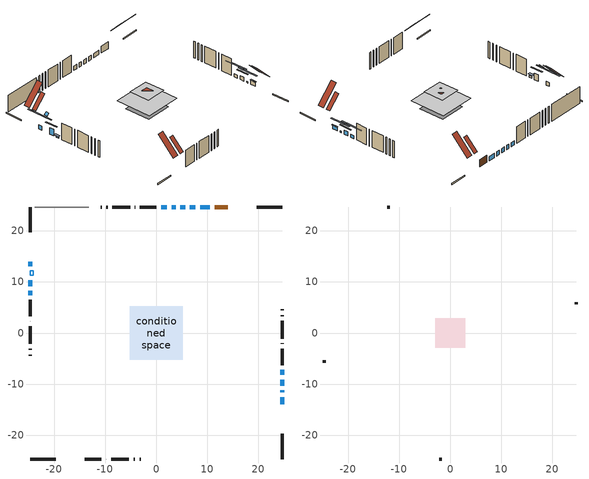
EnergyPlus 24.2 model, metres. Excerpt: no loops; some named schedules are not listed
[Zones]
conditioned space
 floor outside (Floor1 construction): -0.59,-0.59 -0.59,0.59 0.59,0.59 0.59,-0.59 z0
 floor adiabatic (AdiabaticFloorConstruction): -5.22,-5.22 -5.22,5.22 5.22,5.22 5.22,-5.22 z2.44
 floor foundation (Slab1 construction): -3.73,-3.73 -3.73,3.73 3.73,3.73 3.73,-3.73 z0
 wall outside (RimJoist1 construction): 24.7,24.7 19.73,24.7 / -24.7,-24.7 -19.73,-24.7 / -24.7,24.7 -24.7,19.73 / 24.7,-24.7 24.7,-19.73 z0:0.3
 wall outside (AdiabaticWallConstruction 1): 14,24.7 11.45,24.7 z0:2.03
 wall outside (AdiabaticWallConstruction): 24.7,-14 24.7,-12.55 / -24.7,14 -24.7,13.09 / 24.7,-10.32 24.7,-9.15 z0:1.14; 24.7,-11.63 24.7,-11.24 z0:0.41; 10.52,24.7 8.61,24.7 / 7.69,24.7 6.59,24.7 / 5.66,24.7 4.71,24.7 / 3.78,24.7 3,24.7 / 2.08,24.7 0.96,24.7 z0:1.22; -24.7,10.37 -24.7,9.2 z0:1.88; -24.7,8.27 -24.7,7.43 z0:0.54; 24.7,-8.22 24.7,-7.2 z0:0.86
 wall outside (Wall1 construction): 0.03,24.7 -3.2,24.7 / -14,-24.7 -10.77,-24.7 / -24.7,6.5 -24.7,3.27 / 24.7,-6.28 24.7,-3.04 z0:4.88
 wall outside (Wall2 construction): -4.13,24.7 -4.19,24.7 / -9.84,-24.7 -9.78,-24.7 / -24.7,2.34 -24.7,2.28 / 24.7,-2.11 24.7,-2.06 z0:4.88
 wall outside (Wall3 construction): -5.12,24.7 -8.62,24.7 / -8.85,-24.7 -5.36,-24.7 / -24.7,1.35 -24.7,-2.14 / 24.7,-1.13 24.7,2.37 z0:4.88
 wall outside (Wall4 construction): -9.54,24.7 -9.77,24.7 / -4.43,-24.7 -4.2,-24.7 / -24.7,-3.07 -24.7,-3.3 / 24.7,3.3 24.7,3.53 z0:4.88
 wall outside (Wall5 construction): -10.7,24.7 -10.9,24.7 / -3.27,-24.7 -3.07,-24.7 / -24.7,-4.23 -24.7,-4.43 / 24.7,4.46 24.7,4.66 z0:4.88
 wall adiabatic (Wall7 construction): -13.23,24.7 -23.77,24.7 z0:4.88
 window (WindowConstruction): 24.7,-14 24.7,-12.55 z0:1.14
 window (WindowConstruction 8): 24.7,-11.62 24.7,-11.24 z0:0.41
 window (WindowConstruction 9): 10.52,24.7 8.61,24.7 z0:1.22
 window (WindowConstruction 10): 7.69,24.7 6.59,24.7 z0:1.22
 window (WindowConstruction 11): -24.7,14 -24.7,13.09 z0:1.14
 window (WindowConstruction 1): 5.66,24.7 4.71,24.7 z0:1.22
 window (WindowConstruction 2): 3.78,24.7 3.01,24.7 z0:1.22
 window (WindowConstruction 3): 2.08,24.7 0.96,24.7 z0:1.22
 window (WindowConstruction 4): -24.7,10.37 -24.7,9.2 z0:1.88
 window (WindowConstruction 5): -24.7,8.27 -24.7,7.43 z0:0.53
 window (WindowConstruction 6): 24.7,-10.32 24.7,-9.15 z0:1.14
 window (WindowConstruction 7): 24.7,-8.22 24.7,-7.2 z0:0.86
 door (Door): 14,24.7 11.45,24.7 z0:2.03
 ceiling adiabatic (AdiabaticFloorConstruction): 5.22,-5.22 5.22,5.22 -5.22,5.22 -5.22,-5.22 z2.44
 roof outside (Roof2 construction): -1.08,1.08 -1.08,-1.08 1.08,-1.08 1.08,1.08 z4.88
 roof outside (Roof3 construction): 14.93,24.7,4.88 14.93,21.28,8.29 16.14,21.28,8.29 16.14,24.7,4.88; -14.93,-24.7,4.88 -14.93,-21.28,8.29 -16.14,-21.28,8.29 -16.14,-24.7,4.88; -24.7,14.93,4.88 -21.28,14.93,8.29 -21.28,16.14,8.29 -24.7,16.14,4.88; 24.7,-14.93,4.88 21.28,-14.93,8.29 21.28,-16.14,8.29 24.7,-16.14,4.88
 roof outside (AdiabaticRoofConstruction): -24.7,11.29,4.88 -24.09,11.29,5.49 -24.09,12.16,5.49 -24.7,12.16,4.88
 skylight (SkylightConstruction): -24.7,11.3,4.88 -24.09,11.3,5.49 -24.09,12.16,5.49 -24.7,12.16,4.88
attic - vented
 floor to conditioned space (Floor2 construction Reversed): -2.91,-2.91 -2.91,2.91 2.91,2.91 2.91,-2.91 z4.88
 wall outside (Wall6 construction): -11.83,24.7 -12.3,24.7 / -2.14,-24.7 -1.67,-24.7 / -24.7,-5.36 -24.7,-5.83 / 24.7,5.59 24.7,6.06 z0:4.88
 roof outside (Roof1 construction): 17.07,24.7,4.88 17.07,19.79,9.79 18.8,19.79,9.79 18.8,24.7,4.88; -17.07,-24.7,4.88 -17.07,-19.79,9.79 -18.8,-19.79,9.79 -18.8,-24.7,4.88; -24.7,17.07,4.88 -19.79,17.07,9.79 -19.79,18.8,9.79 -24.7,18.8,4.88; 24.7,-17.07,4.88 19.79,-17.07,9.79 19.79,-18.8,9.79 24.7,-18.8,4.88
shading: 24.7,-12.4 24.7,-14.15 25,-14.15 25,-12.4 z1.29; 24.7,-8.5 24.7,-14.36 25,-14.36 25,-8.5 z3.15; -24.7,9.74 -24.7,17.35 -25,17.35 -25,9.74 z4.49; -24.7,7.98 -24.7,11.59 -25,11.59 -25,7.98 z3.1; -24.7,7.13 -24.7,8.57 -25.31,8.57 -25.31,7.13 z0.83; 24.7,-7.93 24.7,-11.53 25,-11.53 25,-7.93 z2.36; 24.7,-4.46 24.7,-10.96 25,-10.96 25,-4.46 z3.6
[Building]
Building 1: Terrain=Suburbs
[Site:Location]
Vancouver Intl AP_BC: Latitude {deg}=49.19; Longitude {deg}=-123.18; Time Zone {hr}=-8; Elevation {m}=4; Keep Site Location Information=Yes
[Site:GroundTemperature:Shallow]
8.06451, 6.96315, 6.87495, 7.3976, 9.49575, 11.5841, 13.3946, 14.5416, 14.639, 13.7062, 11.9418, 9.91751
[Site:WaterMainsTemperature]
Calculation Method=Schedule; Temperature Schedule=mains temperature schedule
[Material] Roughness=Rough; Thermal Absorptance=0.9
Name | Thickness {m} | Conductivity {W/m-K} | Density {kg/m3} | Specific Heat {J/kg-K} | Solar Absorptance | Visible Absorptance
asphalt or fiberglass shingles | 0.00635 | 0.162714 | 1121.4 | 1465.45 | 0.4 | 0.4
asphalt or fiberglass shingles 1 | 0.00635 | 0.162714 | 1121.4 | 1465.45 | 0.7 | 0.7
ceiling loosefill ins | 0.169333 | 0.0480833 | 16.02 | 1046.75 | 0.7 | 0.7
ceiling stud and cavity | 0.1397 | 0.124744 | 65.682 | 1177.47 | 0.7 | 0.7
concrete 4.0 in. | 0.1016 | 1.803125 | 2242.8 | 837.4 | 0.7 | 0.7
door material | 0.04445 | 0.0451087 | 512.64 | 1214.23 | 0.7 | 0.7
floor covering | 0.0127 | 0.0433444 | 54.468 | 1339.84 | 0.6 | 0.6
floor rigid ins; roof rigid ins | 0.051816 | 0.029427 | 32.04 | 1214.23 | 0.7 | 0.7
floor rigid ins 1; roof rigid ins 1; wall rigid ins | 0.512978 | 0.029427 | 32.04 | 1214.23 | 0.7 | 0.7
floor stud and cavity | 0.1397 | 0.0847445 | 92.3553 | 1139.71 | 0.7 | 0.7
floor stud and cavity 1 | 0.1397 | 1.75129 | 37.0049 | 1207.88 | 0.7 | 0.7
furniture material conditioned space 1 | 0.1524 | 0.115458 | 640.8 | 1214.23 | 0.6 | 0.6
gypsum board | 0.0127 | 0.160291 | 801 | 837.4 | 0.6 | 0.6
osb sheathing 0.5 in. | 0.0127 | 0.115458 | 512.64 | 1214.23 | 0.7 | 0.7
osb sheathing 0.5 in. 1 | 0.0127 | 0.115458 | 512.64 | 1214.23 | 0.4 | 0.4
osb sheathing 0.75 in. | 0.01905 | 0.115458 | 512.64 | 1214.23 | 0.7 | 0.7
osb sheathing 2.0 in. | 0.0508 | 0.115458 | 512.64 | 1214.23 | 0.7 | 0.7
rim joist stud and cavity | 0.0508 | 0.0281579 | 125.044 | 1163.47 | 0.6 | 0.6
roof stud and cavity | 0.2032 | 0.205727 | 78.34581 | 1123.46 | 0.7 | 0.7
roof stud and cavity 1 | 0.2032 | 0.172384 | 78.34581 | 1123.46 | 0.7 | 0.7
roof stud and cavity 2 | 0.18415 | 1.7869 | 37.0049 | 1207.88 | 0.6 | 0.6
wall stud and cavity | 0.1397 | 0.0912985 | 139.0536 | 1170.24 | 0.7 | 0.7
wall stud and cavity 1 | 0.1397 | 0.159958 | 139.0536 | 1170.24 | 0.7 | 0.7
wall stud and cavity 2 | 0.1397 | 0.0897493 | 139.0536 | 1170.24 | 0.7 | 0.7
wall stud and cavity 3 | 0.1397 | 0.120028 | 139.0536 | 1170.24 | 0.7 | 0.7
wall stud and cavity 4 | 0.1397 | 0.106781 | 139.0536 | 1170.24 | 0.7 | 0.7
wall stud and cavity 5 | 0.0889 | 6.9971 | 50.32683 | 1063.81 | 0.6 | 0.6
wall stud and cavity 6 | 0.1397 | 0.0812439 | 139.0536 | 1170.24 | 0.7 | 0.7
wall stud and cavity 7 | 0.0889 | 0.380278 | 52.3479 | 1209.89 | 0.7 | 0.7
wall stud and cavity 8 | 0.0889 | 0.391764 | 83.0341 | 1211.67 | 0.7 | 0.7
wood siding | 0.0254 | 0.102417 | 544.68 | 1172.36 | 0.4 | 0.4
wood siding 1 | 0.00254 | 0.102417 | 544.68 | 1172.36 | 0.4 | 0.4
wood siding 2; wood siding 3; wood siding 4 | 0.0254 | 0.102417 | 544.68 | 1172.36 | 0.7 | 0.7
[WindowMaterial:SimpleGlazingSystem]
Name | U-Factor {W/m2-K} | Solar Heat Gain Coefficient
SkylightMaterial | 3.28064 | 0.6933
WindowMaterial | 2.97187 | 0.58
WindowMaterial 1 | 2.99855 | 0.54
WindowMaterial 10 | 3.00196 | 0.53
WindowMaterial 2 | 3.01672 | 0.57
WindowMaterial 3 | 2.99117 | 0.56
WindowMaterial 4 | 2.906 | 0.68
WindowMaterial 5 | 3.05079 | 0.43
WindowMaterial 6 | 2.992306 | 0.56
WindowMaterial 7 | 3.01559 | 0.52
WindowMaterial 8 | 3.05136 | 0.33
WindowMaterial 9 | 2.95483 | 0.6
[Construction]
AdiabaticFloorConstruction: floor stud and cavity 1, floor rigid ins 1, osb sheathing 0.75 in., floor covering
AdiabaticRoofConstruction: asphalt or fiberglass shingles 1, roof rigid ins 1, osb sheathing 0.75 in., roof stud and cavity 2
AdiabaticWallConstruction: wood siding 3, wall rigid ins, wall stud and cavity 7, gypsum board
AdiabaticWallConstruction 1: wood siding 4, wall rigid ins, wall stud and cavity 7, gypsum board
Door: door material
Floor1 construction: floor stud and cavity, floor rigid ins, osb sheathing 0.75 in., floor covering
Floor2 construction Reversed: gypsum board, ceiling stud and cavity, ceiling loosefill ins
furniture construction conditioned space 1: furniture material conditioned space 1
PartitionWallConstruction: gypsum board, wall stud and cavity 8, gypsum board
RimJoist1 construction: wood siding 2, osb sheathing 2.0 in., rim joist stud and cavity
Roof1 construction: asphalt or fiberglass shingles
Roof2 construction: asphalt or fiberglass shingles, roof rigid ins, osb sheathing 0.75 in., roof stud and cavity, gypsum board
Roof3 construction: asphalt or fiberglass shingles, roof rigid ins, osb sheathing 0.75 in., roof stud and cavity 1, gypsum board
SkylightConstruction: SkylightMaterial
Slab1 construction: concrete 4.0 in.
Wall1 construction: wood siding, osb sheathing 0.5 in., wall stud and cavity, gypsum board
Wall2 construction: wood siding, osb sheathing 0.5 in., wall stud and cavity 1, gypsum board
Wall3 construction: wood siding, osb sheathing 0.5 in., wall stud and cavity 2, gypsum board
Wall4 construction: wood siding, osb sheathing 0.5 in., wall stud and cavity 3, gypsum board
Wall5 construction: wood siding, osb sheathing 0.5 in., wall stud and cavity 4, gypsum board
Wall6 construction: wood siding 1, wall stud and cavity 5
Wall7 construction: osb sheathing 0.5 in. 1, wall stud and cavity 6, gypsum board
WindowConstruction: WindowMaterial
WindowConstruction 1: WindowMaterial 1
WindowConstruction 10; WindowConstruction 6: WindowMaterial 6
WindowConstruction 11: WindowMaterial 10
WindowConstruction 2: WindowMaterial 2
WindowConstruction 3: WindowMaterial 3
WindowConstruction 4: WindowMaterial 4
WindowConstruction 5: WindowMaterial 5
WindowConstruction 7: WindowMaterial 7
WindowConstruction 8: WindowMaterial 8
WindowConstruction 9: WindowMaterial 9
[Zone] Multiplier=1; Part of Total Floor Area=Yes
Name | Volume {m3}
attic - vented | 23.9959
conditioned space | 347.3
[Space]
Name | Zone | Volume {m3}
attic - vented 1 | attic - vented | 23.9959
conditioned space 1 | conditioned space | 347.3
[ZoneInfiltration:EffectiveLeakageArea]
infil attic - vented 1: Zone or Space=attic - vented 1; Schedule=Always On Discrete; Effective Air Leakage Area {cm2}=1401.38; Stack Coefficient=0.000680509; Wind Coefficient=1.76253e-05
[ZoneMixing]
whole house fan mix: Zone or Space=attic - vented; Schedule=Always On Continuous; Design Flow Rate Calculation Method=Flow/Zone; Design Flow Rate {m3/s}=0; Source Zone or Space=conditioned space
[SurfaceProperty:ExposedFoundationPerimeter]
Slab1: Exposed Perimeter Calculation Method=TotalExposedPerimeter; Total Exposed Perimeter {m}=25.756
[InternalMass] Zone or ZoneList=conditioned space; Space or SpaceList=conditioned space 1
Name | Construction | Surface Area {m2}
furniture mass conditioned space 1 | furniture construction conditioned space 1 | 66.3199
partition wall mass | PartitionWallConstruction | 165.8
[Lights]
interior lighting: Zone or ZoneList or Space or SpaceList=conditioned space 1; Schedule=interior lighting schedule; Design Level Calculation Method=LightingLevel; Lighting Level {W}=343.2; Return Air Fraction=0; Fraction Radiant=0.6; Fraction Visible=0.2; Fraction Replaceable=1
[People]
occupants: Zone or ZoneList or Space or SpaceList=conditioned space 1; Number of People Schedule=occupants schedule; Number of People Calculation Method=People; Number of People=3; Fraction Radiant=0.314171; Sensible Heat Fraction=0.56303; Activity Level Schedule=occupants activity schedule; Carbon Dioxide Generation Rate {m3/s-W}=0; Enable ASHRAE 55 Comfort Warnings=No; Mean Radiant Temperature Calculation Type=EnclosureAveraged
[ElectricEquipment] Zone or ZoneList or Space or SpaceList=conditioned space 1; Design Level Calculation Method=EquipmentLevel
Name | Schedule | Design Level {W} | Fraction Latent | Fraction Radiant | Fraction Lost
clothes dryer | clothes dryer schedule | 140.772 | 0.015 | 0.081 | 0.85
clothes washer | clothes washer schedule | 32.1985 | 0.03 | 0.162 | 0.7
cooking range | cooking range schedule | 208.969 | 0.08 | 0.432 | 0.2
dishwasher | dishwasher schedule | 66.8632 | 0.3 | 0.18 | 0.4
fridge | fridge schedule | 72.9452 | 0 | 0.6 | 0
mech vent bath fan 0 | mech vent bath fan 0 schedule | 25.1 | 0 | 0 | 1
mech vent bath fan 1 | mech vent bath fan 1 schedule | 25.1 | 0 | 0 | 1
mech vent house fan | mech vent house fan schedule | 0 | 0 | 0 | 1
mech vent house fan cfis | mech vent house fan cfis schedule | 0 | 0 | 0 | 0
mech vent range fan 0 | mech vent range fan 0 schedule | 57 | 0 | 0 | 1
misc plug loads | misc plug loads schedule | 494.7 | 0.045 | 0.513 | 0.1
whole house fan | Always On Discrete | 0 | 0 | 0 | 1
[OtherEquipment] Zone or ZoneList or Space or SpaceList=conditioned space 1; Design Level Calculation Method=EquipmentLevel
Name | Fuel Type | Schedule | Design Level {W} | Fraction Latent | Fraction Radiant | Fraction Lost
clothes dryer 1 | Electricity | clothes dryer schedule | 0 | 0.015 | 0.081 | 0.85
cooking range 1 | Electricity | cooking range schedule | 0 | 0.08 | 0.432 | 0.2
general water use latent | None | general water use schedule | 59.3978 | 1 | 0 | 0
general water use sensible | None | general water use schedule | -58.539 | 0 | 0.6 | 0
mech vent house fan latent load | None | Always On Discrete | 0 | 1 | 0 | 0
mech vent house fan sensible load | None | Always On Discrete | 0 | 0 | 0 | 0
water heater energy adjustment1 | Electricity | Always On Discrete | 0.01 | 0 | 0 | 1
[ZoneInfiltration:DesignFlowRate] Zone or ZoneList or Space or SpaceList=conditioned space 1; Schedule=Always On Discrete; Design Flow Rate Calculation Method=Flow/Zone; Design Flow Rate {m3/s}=0
infil flow; natural vent flow; whole house fan flow
[Foundation:Kiva]
Foundation Kiva 1: Initial Indoor Air Temperature {C}=18; Wall Height Above Grade {m}=0.1016; Wall Depth Below Slab {m}=0.2032
[Foundation:Kiva:Settings]
Soil Conductivity {W/m-K}=0.849921; Soil Density {kg/m3}=1842.3; Soil Specific Heat {J/kg-K}=418.7; Ground Solar Absorptivity=0.9; Ground Thermal Absorptivity=0.9; Ground Surface Roughness {m}=0.03; Far-Field Width {m}=40; Deep-Ground Boundary Condition=ZeroFlux; Deep-Ground Depth {m}=40; Minimum Cell Dimension {m}=0.2; Maximum Cell Growth Coefficient=3; Simulation Timestep=Timestep
[Exterior:Lights]
exterior lighting: Schedule=exterior lighting schedule; Design Level {W}=75.6
[EnergyManagementSystem:GlobalVariable]
infil_program_Qfan
infil_program_Qinf
natural_vent_program_Qnv
natural_vent_program_Qwhf
[EnergyManagementSystem:Sensor]
Name | Output:Variable or Output:Meter Index Key | Output:Variable or Output:Meter
airflow_gain | infil flow | Infiltration Sensible Heat Gain Energy
airflow_gain_1 | natural vent flow | Infiltration Sensible Heat Gain Energy
airflow_gain_2 | whole house fan flow | Infiltration Sensible Heat Gain Energy
airflow_loss | infil flow | Infiltration Sensible Heat Loss Energy
airflow_loss_1 | natural vent flow | Infiltration Sensible Heat Loss Energy
airflow_loss_2 | whole house fan flow | Infiltration Sensible Heat Loss Energy
clg_load_cond |  | Cooling:EnergyTransfer:Zone:CONDITIONED SPACE
clg_sp_s; clg_sp_s_1 | cooling setpoint | Schedule Value
clothes_dryer_exhaust_0_sch_s | clothes dryer exhaust 0 schedule | Schedule Value
cool_season | cooling season schedule | Schedule Value
htg_load_cond |  | Heating:EnergyTransfer:Zone:CONDITIONED SPACE
htg_sp_s; htg_sp_s_1 | heating setpoint | Schedule Value
ig_ee_conv | clothes dryer | Electric Equipment Convective Heating Energy
ig_ee_conv_2 | cooking range | Electric Equipment Convective Heating Energy
ig_ee_conv_4 | fridge | Electric Equipment Convective Heating Energy
ig_ee_conv_5 | misc plug loads | Electric Equipment Convective Heating Energy
ig_ee_conv_6 | whole house fan | Electric Equipment Convective Heating Energy
ig_ee_rad | clothes dryer | Electric Equipment Radiant Heating Energy
ig_ee_rad_2 | cooking range | Electric Equipment Radiant Heating Energy
ig_ee_rad_4 | fridge | Electric Equipment Radiant Heating Energy
ig_ee_rad_5 | misc plug loads | Electric Equipment Radiant Heating Energy
ig_ee_rad_6 | whole house fan | Electric Equipment Radiant Heating Energy
ig_lgt_conv | interior lighting | Lights Convective Heating Energy
ig_lgt_rad | interior lighting | Lights Radiant Heating Energy
ig_lgt_vis | interior lighting | Lights Visible Radiation Heating Energy
ig_oe_conv | clothes dryer 1 | Other Equipment Convective Heating Energy
ig_oe_conv_1 | cooking range 1 | Other Equipment Convective Heating Energy
ig_oe_conv_2 | general water use latent | Other Equipment Convective Heating Energy
ig_oe_conv_3 | general water use sensible | Other Equipment Convective Heating Energy
ig_oe_conv_4 | water heater energy adjustment1 | Other Equipment Convective Heating Energy
ig_oe_rad | clothes dryer 1 | Other Equipment Radiant Heating Energy
ig_oe_rad_1 | cooking range 1 | Other Equipment Radiant Heating Energy
ig_oe_rad_2 | general water use latent | Other Equipment Radiant Heating Energy
ig_oe_rad_3 | general water use sensible | Other Equipment Radiant Heating Energy
ig_oe_rad_4 | water heater energy adjustment1 | Other Equipment Radiant Heating Energy
ig_ppl_conv | occupants | People Convective Heating Energy
ig_ppl_rad | occupants | People Radiant Heating Energy
im_conv | furniture mass conditioned space 1 | Surface Inside Face Convection Heat Gain Energy
im_conv_1 | partition wall mass | Surface Inside Face Convection Heat Gain Energy
im_ig | furniture mass conditioned space 1 | Surface Inside Face Internal Gains Radiation Heat Gain Energy
im_ig_1 | partition wall mass | Surface Inside Face Internal Gains Radiation Heat Gain Energy
im_lgt | furniture mass conditioned space 1 | Surface Inside Face Lights Radiation Heat Gain Energy
im_lgt_1 | partition wall mass | Surface Inside Face Lights Radiation Heat Gain Energy
im_sol | furniture mass conditioned space 1 | Surface Inside Face Solar Radiation Heat Gain Energy
im_sol_1 | partition wall mass | Surface Inside Face Solar Radiation Heat Gain Energy
im_surf | furniture mass conditioned space 1 | Surface Inside Face Net Surface Thermal Radiation Heat Gain Energy
im_surf_1 | partition wall mass | Surface Inside Face Net Surface Thermal Radiation Heat Gain Energy
mech_vent_bath_fan_0_sch_s | mech vent bath fan 0 schedule | Schedule Value
mech_vent_bath_fan_1_sch_s | mech vent bath fan 1 schedule | Schedule Value
mech_vent_range_fan_0_sch_s | mech vent range fan 0 schedule | Schedule Value
mv_conv | mech vent bath fan 0 | Electric Equipment Convective Heating Energy
mv_conv_1 | mech vent bath fan 1 | Electric Equipment Convective Heating Energy
mv_conv_2 | mech vent house fan | Electric Equipment Convective Heating Energy
mv_conv_3 | mech vent house fan cfis | Electric Equipment Convective Heating Energy
mv_conv_4 | mech vent range fan 0 | Electric Equipment Convective Heating Energy
mv_conv_5 | mech vent house fan latent load | Other Equipment Convective Heating Energy
mv_conv_6 | mech vent house fan sensible load | Other Equipment Convective Heating Energy
mv_rad | mech vent bath fan 0 | Electric Equipment Radiant Heating Energy
mv_rad_1 | mech vent bath fan 1 | Electric Equipment Radiant Heating Energy
mv_rad_2 | mech vent house fan | Electric Equipment Radiant Heating Energy
mv_rad_3 | mech vent house fan cfis | Electric Equipment Radiant Heating Energy
mv_rad_4 | mech vent range fan 0 | Electric Equipment Radiant Heating Energy
mv_rad_5 | mech vent house fan latent load | Other Equipment Radiant Heating Energy
mv_rad_6 | mech vent house fan sensible load | Other Equipment Radiant Heating Energy
natural_vent_s | natural vent schedule | Schedule Value
out_pb_s |  | Site Outdoor Air Barometric Pressure
out_wt_s |  | Site Outdoor Air Humidity Ratio
site_vw_s |  | Site Wind Speed
ss_back_out | Window1 | Surface Window Shortwave from Zone Back Out Window Heat Transfer Rate
ss_back_out_1 | Window10 | Surface Window Shortwave from Zone Back Out Window Heat Transfer Rate
ss_back_out_10 | Window7 | Surface Window Shortwave from Zone Back Out Window Heat Transfer Rate
ss_back_out_11 | Window8 | Surface Window Shortwave from Zone Back Out Window Heat Transfer Rate
ss_back_out_12 | Window9 | Surface Window Shortwave from Zone Back Out Window Heat Transfer Rate
ss_back_out_2 | Window11 | Surface Window Shortwave from Zone Back Out Window Heat Transfer Rate
ss_back_out_3 | Window12 | Surface Window Shortwave from Zone Back Out Window Heat Transfer Rate
ss_back_out_4 | Window13 | Surface Window Shortwave from Zone Back Out Window Heat Transfer Rate
ss_back_out_5 | Window14 | Surface Window Shortwave from Zone Back Out Window Heat Transfer Rate
ss_back_out_6 | Window2 | Surface Window Shortwave from Zone Back Out Window Heat Transfer Rate
ss_back_out_7 | Window3 | Surface Window Shortwave from Zone Back Out Window Heat Transfer Rate
ss_back_out_8 | Window5 | Surface Window Shortwave from Zone Back Out Window Heat Transfer Rate
ss_back_out_9 | Window6 | Surface Window Shortwave from Zone Back Out Window Heat Transfer Rate
ss_conv | Door1 | Surface Inside Face Convection Heat Gain Energy
ss_conv_1 | Window1 | Surface Inside Face Convection Heat Gain Energy
ss_conv_10 | Window6 | Surface Inside Face Convection Heat Gain Energy
ss_conv_11 | Window7 | Surface Inside Face Convection Heat Gain Energy
ss_conv_12 | Window8 | Surface Inside Face Convection Heat Gain Energy
ss_conv_13 | Window9 | Surface Inside Face Convection Heat Gain Energy
ss_conv_2 | Window10 | Surface Inside Face Convection Heat Gain Energy
ss_conv_3 | Window11 | Surface Inside Face Convection Heat Gain Energy
ss_conv_4 | Window12 | Surface Inside Face Convection Heat Gain Energy
ss_conv_5 | Window13 | Surface Inside Face Convection Heat Gain Energy
ss_conv_6 | Window14 | Surface Inside Face Convection Heat Gain Energy
ss_conv_7 | Window2 | Surface Inside Face Convection Heat Gain Energy
ss_conv_8 | Window3 | Surface Inside Face Convection Heat Gain Energy
ss_conv_9 | Window5 | Surface Inside Face Convection Heat Gain Energy
ss_ig | Door1 | Surface Inside Face Internal Gains Radiation Heat Gain Energy
ss_ig_1 | Window1 | Surface Inside Face Internal Gains Radiation Heat Gain Energy
ss_ig_10 | Window6 | Surface Inside Face Internal Gains Radiation Heat Gain Energy
ss_ig_11 | Window7 | Surface Inside Face Internal Gains Radiation Heat Gain Energy
ss_ig_12 | Window8 | Surface Inside Face Internal Gains Radiation Heat Gain Energy
ss_ig_13 | Window9 | Surface Inside Face Internal Gains Radiation Heat Gain Energy
ss_ig_2 | Window10 | Surface Inside Face Internal Gains Radiation Heat Gain Energy
ss_ig_3 | Window11 | Surface Inside Face Internal Gains Radiation Heat Gain Energy
ss_ig_4 | Window12 | Surface Inside Face Internal Gains Radiation Heat Gain Energy
ss_ig_5 | Window13 | Surface Inside Face Internal Gains Radiation Heat Gain Energy
ss_ig_6 | Window14 | Surface Inside Face Internal Gains Radiation Heat Gain Energy
ss_ig_7 | Window2 | Surface Inside Face Internal Gains Radiation Heat Gain Energy
ss_ig_8 | Window3 | Surface Inside Face Internal Gains Radiation Heat Gain Energy
ss_ig_9 | Window5 | Surface Inside Face Internal Gains Radiation Heat Gain Energy
ss_lgt | Door1 | Surface Inside Face Lights Radiation Heat Gain Energy
ss_sol | Door1 | Surface Inside Face Solar Radiation Heat Gain Energy
ss_surf | Door1 | Surface Inside Face Net Surface Thermal Radiation Heat Gain Energy
ss_surf_1 | Window1 | Surface Inside Face Net Surface Thermal Radiation Heat Gain Energy
ss_surf_10 | Window6 | Surface Inside Face Net Surface Thermal Radiation Heat Gain Energy
ss_surf_11 | Window7 | Surface Inside Face Net Surface Thermal Radiation Heat Gain Energy
ss_surf_12 | Window8 | Surface Inside Face Net Surface Thermal Radiation Heat Gain Energy
ss_surf_13 | Window9 | Surface Inside Face Net Surface Thermal Radiation Heat Gain Energy
ss_surf_2 | Window10 | Surface Inside Face Net Surface Thermal Radiation Heat Gain Energy
ss_surf_3 | Window11 | Surface Inside Face Net Surface Thermal Radiation Heat Gain Energy
ss_surf_4 | Window12 | Surface Inside Face Net Surface Thermal Radiation Heat Gain Energy
ss_surf_5 | Window13 | Surface Inside Face Net Surface Thermal Radiation Heat Gain Energy
ss_surf_6 | Window14 | Surface Inside Face Net Surface Thermal Radiation Heat Gain Energy
ss_surf_7 | Window2 | Surface Inside Face Net Surface Thermal Radiation Heat Gain Energy
ss_surf_8 | Window3 | Surface Inside Face Net Surface Thermal Radiation Heat Gain Energy
ss_surf_9 | Window5 | Surface Inside Face Net Surface Thermal Radiation Heat Gain Energy
ss_trans_in | Window1 | Surface Window Transmitted Solar Radiation Rate
ss_trans_in_1 | Window10 | Surface Window Transmitted Solar Radiation Rate
ss_trans_in_10 | Window7 | Surface Window Transmitted Solar Radiation Rate
ss_trans_in_11 | Window8 | Surface Window Transmitted Solar Radiation Rate
ss_trans_in_12 | Window9 | Surface Window Transmitted Solar Radiation Rate
ss_trans_in_2 | Window11 | Surface Window Transmitted Solar Radiation Rate
ss_trans_in_3 | Window12 | Surface Window Transmitted Solar Radiation Rate
